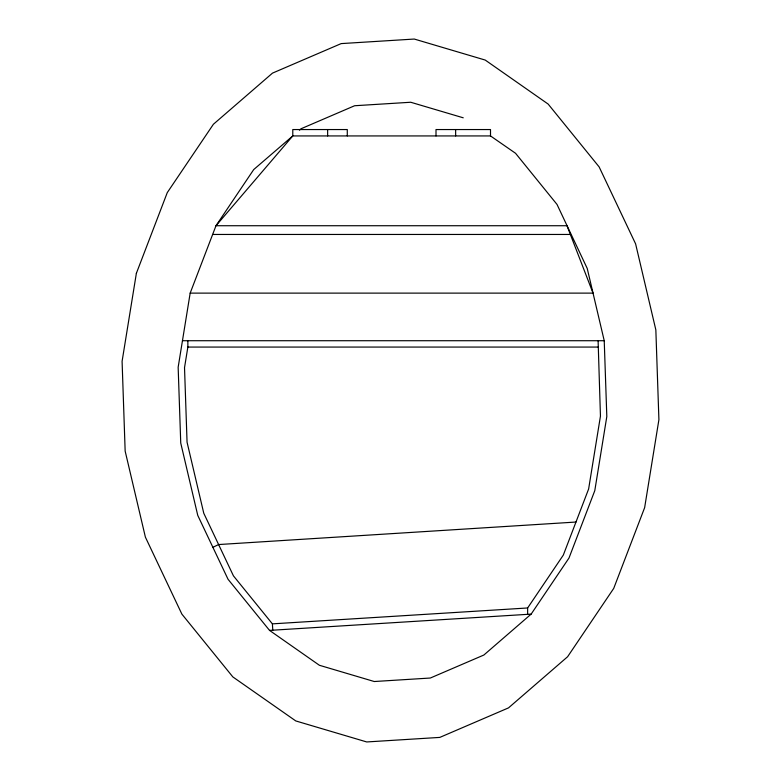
<?xml version="1.0" encoding="UTF-8"?>
<svg xmlns="http://www.w3.org/2000/svg" width="781" height="781" viewBox="0 0 781 781"><rect width="100%" height="100%" fill="white"/><g stroke="black" fill="none" stroke-linecap="round" stroke-linejoin="round"><path stroke-width="1.17" d="M190.173 293.119L178.156 367.246L180.743 443.042L197.749 515.362L228.042 579.268L269.533 630.394L319.4 665.275L374.255 681.52L430.341 678.025L483.859 655.034L531.148 614.11L568.988 558.044L594.79 490.644L606.817 416.527L604.23 340.721L587.214 268.41L557.019 204.437L515.548 153.281L490.507 135.933L292.787 135.933L253.718 169.565L215.986 225.729L190.173 293.119L593.033 293.119L566.986 225.729L215.986 225.729L292.787 135.933L292.787 129.548L347.281 129.548L347.281 135.933M187.86 340.721L187.86 347.067L184.521 367.646L187.059 442.202L203.773 513.254L233.441 575.861L272.393 623.863L272.794 630.189M527.634 614.325L527.634 607.969L563.316 555.096L588.63 488.984L600.452 416.117L598.1 340.721M299.445 130.173L301.115 128.728L354.623 105.738L410.718 102.252L463.24 117.804M212.891 547.315L218.612 544.552L575.978 522.04M272.393 623.863L527.634 607.969M269.533 630.394L531.148 614.11M212.647 234.456L570.364 234.456M182.461 340.721L604.23 340.721M187.86 347.067L598.1 347.067M490.507 135.933L490.507 129.548L436.003 129.548L436.003 135.933M455.645 129.548L455.645 135.933M327.639 129.548L327.639 135.933M136.363 273.34L122.09 361.32L125.155 451.106L145.393 537.143L181.866 614.091L232.845 676.922L295.784 720.941L366.719 741.95L439.81 737.401L508.499 707.889L567.602 656.743L613.72 588.396L644.637 507.66L658.91 419.68L655.845 329.894L635.607 243.857L599.134 166.909L548.155 104.078L485.216 60.059L414.281 39.05L341.19 43.599L272.501 73.111L213.398 124.257L167.28 192.604L136.363 273.34"/></g></svg>
